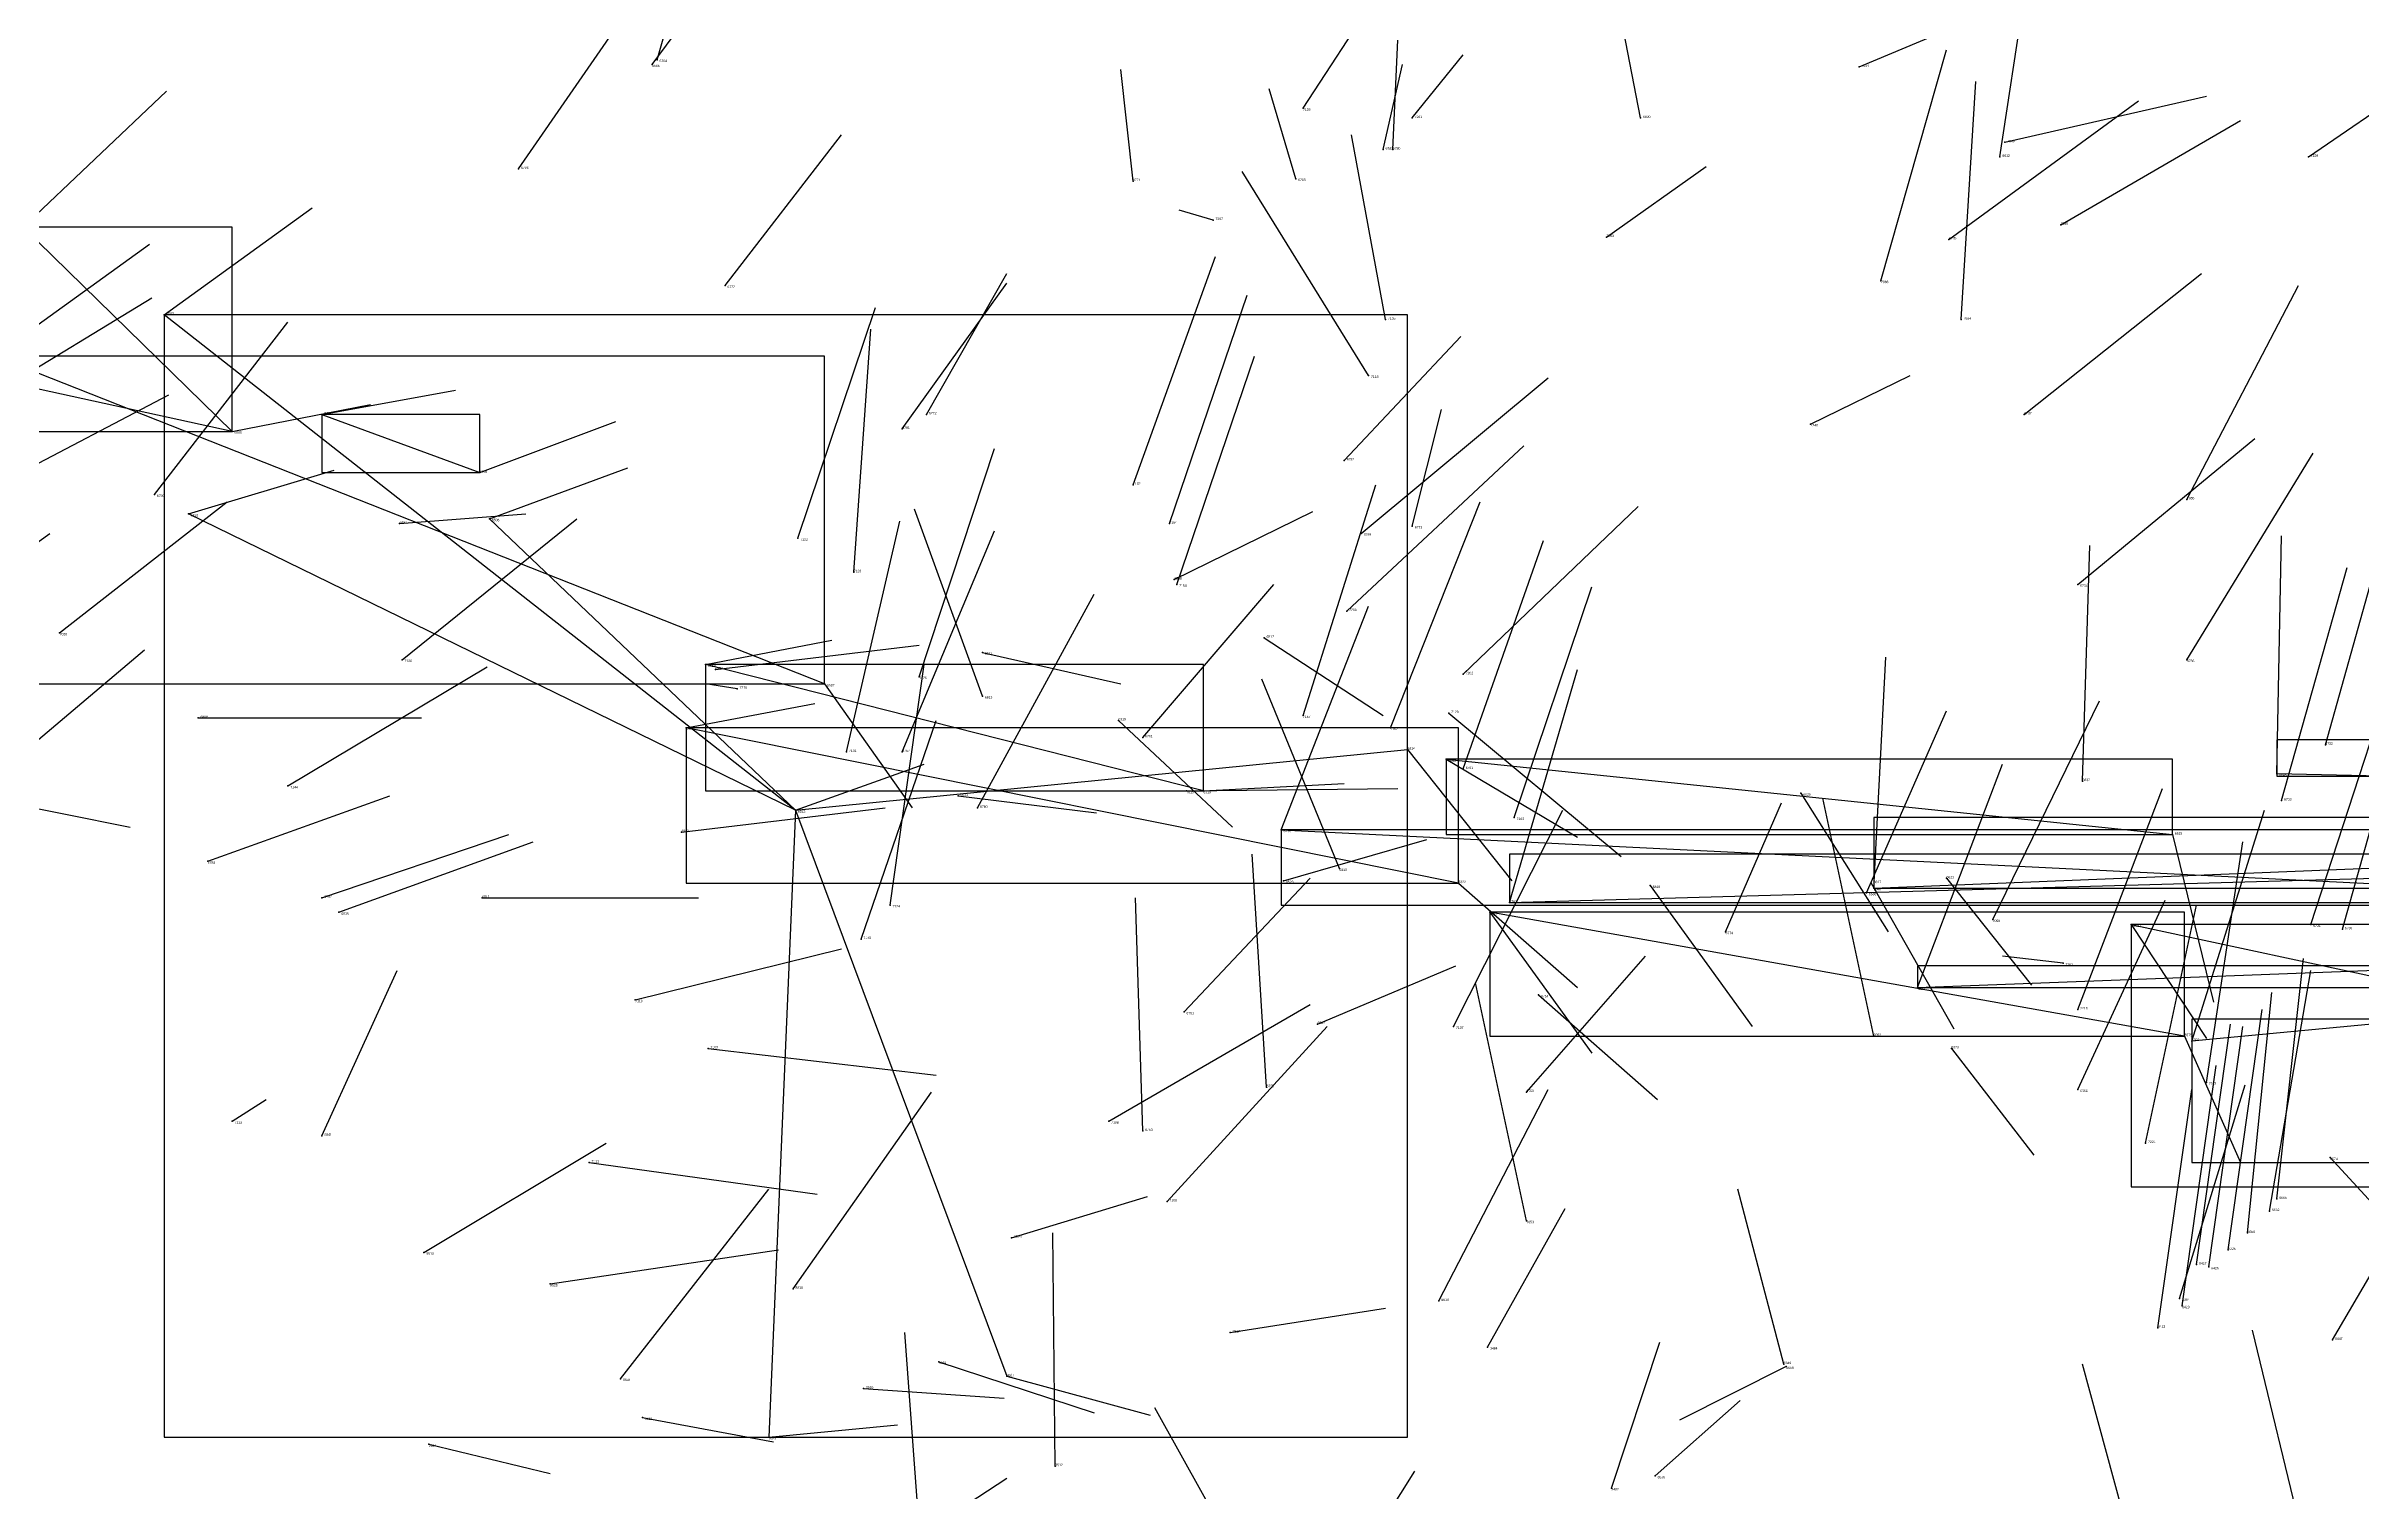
# Model space of a CAD drawing. Extents: x 59.1 to 70.8, y 600.3 to 605.1.
# Drawn here: x 63.288 to 64.242, y 603.772 to 604.368 of the extents above; entities that cross this region are included whole.
import ezdxf

# ---------------------------------------------------------------- set-up
doc = ezdxf.new("R2010")
doc.units = 0
for name, color, linetype in [('Clients', 3, 'CONTINUOUS'), ('Facilities', 3, 'CONTINUOUS'), ('Facilities_lines', 3, 'CONTINUOUS'), ('Min_max_boxes', 1, 'CONTINUOUS'), ('Normals', 1, 'CONTINUOUS'), ('Source_points', 5, 'CONTINUOUS'), ('Text', 3, 'CONTINUOUS')]:
    doc.layers.add(name, color=color, linetype=linetype)

msp = doc.modelspace()

# ---------------------------------------------------------------- linework, layer by layer
at = {"layer": 'Clients', "color": 5}
for p in [(63.337, 604.257, 456.275), (63.467, 604.192, 456.223), (63.347, 604.175, 456.273), (63.471, 604.173, 456.184), (63.56, 604.113, 456.15), (63.552, 604.087, 456.215), (63.849, 604.078, 455.977), (64.207, 604.068, 453.403), (64.164, 604.043, 455.76), (63.883, 604.011, 455.924), (64.172, 603.958, 458.227), (63.684, 603.82, 456.14), (63.586, 603.795, 456.201)]:
    msp.add_point(p, dxfattribs=at)
at = {"layer": 'Facilities', "color": 3}
for p in [(63.538, 604.36, 458.004), (63.54, 604.362, 454.995), (64.035, 604.359, 458.538), (63.806, 604.342, 459.346), (63.851, 604.338, 460.725), (63.945, 604.338, 454.614), (63.839, 604.325, 454.19), (63.843, 604.325, 454.296), (64.093, 604.322, 455.709), (64.095, 604.328, 460.177), (64.22, 604.322, 460.622), (63.483, 604.317, 454.992), (63.736, 604.312, 454.233), (63.803, 604.313, 454.188), (63.769, 604.296, 460.593), (64.118, 604.294, 460.23), (63.931, 604.289, 460.576), (64.072, 604.288, 458.435), (63.568, 604.269, 454.432), (64.044, 604.271, 459.161), (63.84, 604.255, 459.899), (64.077, 604.255, 459.234), (63.833, 604.232, 459.978), (63.402, 604.216, 456.231), (63.651, 604.216, 454.385), (64.103, 604.216, 458.369), (63.365, 604.209, 456.234), (63.641, 604.21, 454.487), (64.015, 604.212, 460.733), (63.823, 604.197, 454.555), (63.333, 604.183, 454.901), (63.736, 604.187, 459.432), (64.17, 604.181, 458.79), (63.434, 604.171, 456.145), (63.751, 604.171, 459.379), (63.851, 604.17, 454.271), (63.598, 604.165, 459.684), (63.83, 604.167, 454.137), (63.621, 604.151, 459.615), (63.753, 604.148, 456.107), (63.754, 604.146, 459.384), (64.125, 604.146, 458.335), (63.824, 604.135, 458.592), (63.294, 604.126, 460.042), (63.79, 604.124, 456.048), (63.435, 604.115, 459.877), (63.674, 604.118, 456.076), (64.17, 604.115, 458.28), (63.564, 604.111, 455.422), (63.573, 604.103, 460.753), (63.609, 604.105, 456.042), (63.648, 604.108, 459.571), (63.872, 604.109, 458.527), (63.674, 604.1, 455.953), (63.806, 604.092, 459.159), (63.866, 604.093, 459.999), (63.351, 604.091, 455.403), (63.73, 604.09, 455.997), (63.74, 604.083, 454.522), (63.842, 604.087, 459.18), (63.618, 604.077, 459.661), (63.641, 604.077, 453.323), (63.865, 604.074, 456.004), (64.227, 604.08, 458.215), (63.872, 604.07, 453.491), (64.127, 604.065, 453.504), (63.388, 604.063, 459.946), (63.664, 604.059, 456.062), (63.672, 604.054, 453.387), (63.758, 604.061, 460.06), (63.765, 604.061, 456.042), (64.011, 604.06, 455.969), (64.209, 604.057, 458.267), (63.597, 604.053, 456.14), (63.797, 604.045, 453.357), (63.893, 604.05, 459.137), (63.55, 604.044, 455.411), (63.355, 604.032, 454.87), (63.821, 604.029, 455.901), (63.402, 604.017, 454.918), (63.468, 604.017, 455.372), (63.798, 604.024, 456.103), (63.87, 604.023, 455.985), (63.949, 604.022, 455.963), (64.038, 604.019, 454.251), (64.04, 604.023, 455.929), (64.041, 604.021, 453.385), (64.071, 604.025, 455.917), (63.409, 604.011, 454.934), (63.636, 604.014, 459.641), (63.891, 604.015, 453.368), (64.09, 604.008, 458.771), (63.624, 604, 459.698), (63.98, 604.003, 454.379), (64.147, 604.006, 455.886), (64.221, 604.006, 458.197), (64.234, 604.004, 458.212), (64.119, 603.99, 460.485), (64.059, 603.98, 458.929), (63.531, 603.975, 459.617), (63.757, 603.97, 454.581), (63.903, 603.977, 455.991), (64.125, 603.971, 458.879), (63.812, 603.965, 456.178), (63.868, 603.964, 458.539), (64.041, 603.96, 462.466), (64.169, 603.96, 455.738), (63.561, 603.955, 459.868), (64.073, 603.955, 455.839), (64.178, 603.941, 458.769), (63.791, 603.939, 455.582), (63.898, 603.937, 454.622), (64.125, 603.938, 454.193), (63.365, 603.925, 460.405), (63.726, 603.925, 461.579), (63.74, 603.921, 455.626), (63.402, 603.919, 458.251), (64.153, 603.916, 458.538), (63.512, 603.908, 459.952), (64.229, 603.91, 455.698), (63.75, 603.892, 458.486), (64.207, 603.893, 458.293), (63.898, 603.884, 462.377), (64.204, 603.888, 458.179), (63.686, 603.877, 456.186), (64.195, 603.879, 458.405), (63.444, 603.871, 460.13), (64.174, 603.866, 458.544), (64.179, 603.865, 458.515), (64.187, 603.872, 458.462), (63.496, 603.858, 460.003), (63.596, 603.856, 458.51), (63.862, 603.851, 458.505), (64.167, 603.852, 459.084), (64.168, 603.849, 458.57), (63.776, 603.838, 456.096), (64.158, 603.84, 458.627), (64.23, 603.835, 459.117), (63.656, 603.826, 456.064), (63.882, 603.832, 454.578), (64.004, 603.825, 460.107), (63.525, 603.819, 458.53), (64.005, 603.824, 460.469), (63.625, 603.815, 456.162), (63.534, 603.803, 456.179), (63.446, 603.792, 456.165), (63.704, 603.783, 455.632), (63.951, 603.779, 460.886), (63.933, 603.774, 454.64)]:
    msp.add_point(p, dxfattribs=at)
at = {"layer": 'Facilities_lines', "color": 3}
for p, q in [((63.365, 604.209, 456.234), (63.279, 604.293, 456.326)), ((63.365, 604.209, 456.234), (63.117, 604.263, 456.459)), ((63.597, 604.053, 456.14), (63.337, 604.257, 456.275)), ((63.609, 604.105, 456.042), (63.267, 604.24, 456.371)), ((63.402, 604.216, 456.231), (63.467, 604.192, 456.223)), ((63.597, 604.053, 456.14), (63.347, 604.175, 456.273)), ((63.597, 604.053, 456.14), (63.471, 604.173, 456.184)), ((63.765, 604.061, 456.042), (63.56, 604.113, 456.15)), ((63.87, 604.023, 455.985), (63.552, 604.087, 456.215)), ((63.597, 604.053, 456.14), (63.849, 604.078, 455.977)), ((63.865, 604.074, 456.004), (64.164, 604.043, 455.76)), ((64.25, 604.067, 453.5), (64.207, 604.068, 453.403)), ((63.597, 604.053, 456.14), (63.586, 603.795, 456.201)), ((63.597, 604.053, 456.14), (63.684, 603.82, 456.14)), ((63.797, 604.045, 453.357), (64.424, 604.014, 453.351)), ((64.041, 604.021, 453.385), (64.763, 604.05, 453.453)), ((63.891, 604.015, 453.368), (64.604, 604.035, 453.44)), ((64.169, 603.96, 455.738), (63.883, 604.011, 455.924)), ((64.147, 604.006, 455.886), (64.649, 603.898, 455.594)), ((64.059, 603.98, 458.929), (64.297, 603.989, 459.054)), ((64.268, 603.967, 458.174), (64.172, 603.958, 458.227))]:
    msp.add_line(p, q, dxfattribs=at)
at = {"layer": 'Min_max_boxes', "color": 1}
for p, q in [((63.365, 604.293, 456.234), (63.117, 604.293, 456.234)), ((63.365, 604.293, 456.459), (63.117, 604.293, 456.459)), ((63.365, 604.209, 456.234), (63.365, 604.293, 456.234)), ((63.365, 604.209, 456.459), (63.365, 604.293, 456.459)), ((63.365, 604.293, 456.234), (63.365, 604.293, 456.459)), ((63.849, 604.257, 455.977), (63.337, 604.257, 455.977)), ((63.337, 604.257, 455.977), (63.337, 603.795, 455.977)), ((63.849, 604.257, 456.275), (63.337, 604.257, 456.275)), ((63.337, 604.257, 456.275), (63.337, 603.795, 456.275)), ((63.337, 604.257, 455.977), (63.337, 604.257, 456.275)), ((63.849, 603.795, 455.977), (63.849, 604.257, 455.977)), ((63.849, 603.795, 456.275), (63.849, 604.257, 456.275)), ((63.849, 604.257, 455.977), (63.849, 604.257, 456.275)), ((63.609, 604.24, 456.042), (63.267, 604.24, 456.042)), ((63.609, 604.24, 456.371), (63.267, 604.24, 456.371)), ((63.609, 604.105, 456.042), (63.609, 604.24, 456.042)), ((63.609, 604.105, 456.371), (63.609, 604.24, 456.371)), ((63.609, 604.24, 456.042), (63.609, 604.24, 456.371)), ((63.467, 604.216, 456.223), (63.402, 604.216, 456.223)), ((63.402, 604.216, 456.223), (63.402, 604.192, 456.223)), ((63.467, 604.216, 456.231), (63.402, 604.216, 456.231)), ((63.402, 604.216, 456.231), (63.402, 604.192, 456.231)), ((63.402, 604.216, 456.223), (63.402, 604.216, 456.231)), ((63.467, 604.192, 456.223), (63.467, 604.216, 456.223)), ((63.467, 604.192, 456.231), (63.467, 604.216, 456.231)), ((63.467, 604.216, 456.223), (63.467, 604.216, 456.231)), ((63.117, 604.209, 456.234), (63.365, 604.209, 456.234)), ((63.117, 604.209, 456.459), (63.365, 604.209, 456.459)), ((63.365, 604.209, 456.234), (63.365, 604.209, 456.459)), ((63.402, 604.192, 456.223), (63.467, 604.192, 456.223)), ((63.402, 604.192, 456.231), (63.467, 604.192, 456.231)), ((63.402, 604.192, 456.223), (63.402, 604.192, 456.231)), ((63.467, 604.192, 456.223), (63.467, 604.192, 456.231)), ((63.765, 604.113, 456.042), (63.56, 604.113, 456.042)), ((63.56, 604.113, 456.042), (63.56, 604.061, 456.042)), ((63.765, 604.113, 456.15), (63.56, 604.113, 456.15)), ((63.56, 604.113, 456.15), (63.56, 604.061, 456.15)), ((63.56, 604.113, 456.042), (63.56, 604.113, 456.15)), ((63.765, 604.061, 456.042), (63.765, 604.113, 456.042)), ((63.765, 604.061, 456.15), (63.765, 604.113, 456.15)), ((63.765, 604.113, 456.042), (63.765, 604.113, 456.15)), ((63.267, 604.105, 456.042), (63.609, 604.105, 456.042)), ((63.267, 604.105, 456.371), (63.609, 604.105, 456.371)), ((63.609, 604.105, 456.042), (63.609, 604.105, 456.371)), ((63.87, 604.087, 455.985), (63.552, 604.087, 455.985)), ((63.552, 604.087, 455.985), (63.552, 604.023, 455.985)), ((63.87, 604.087, 456.215), (63.552, 604.087, 456.215)), ((63.552, 604.087, 456.215), (63.552, 604.023, 456.215)), ((63.552, 604.087, 455.985), (63.552, 604.087, 456.215)), ((63.87, 604.023, 455.985), (63.87, 604.087, 455.985)), ((63.87, 604.023, 456.215), (63.87, 604.087, 456.215)), ((63.87, 604.087, 455.985), (63.87, 604.087, 456.215)), ((64.164, 604.074, 455.76), (63.865, 604.074, 455.76)), ((63.865, 604.074, 455.76), (63.865, 604.043, 455.76)), ((64.164, 604.074, 456.004), (63.865, 604.074, 456.004)), ((63.865, 604.074, 456.004), (63.865, 604.043, 456.004)), ((63.865, 604.074, 455.76), (63.865, 604.074, 456.004)), ((64.164, 604.043, 455.76), (64.164, 604.074, 455.76)), ((64.164, 604.043, 456.004), (64.164, 604.074, 456.004)), ((64.164, 604.074, 455.76), (64.164, 604.074, 456.004)), ((64.484, 604.082, 453.403), (64.207, 604.082, 453.403)), ((64.207, 604.082, 453.403), (64.207, 604.067, 453.403)), ((64.484, 604.082, 453.535), (64.207, 604.082, 453.535)), ((64.207, 604.082, 453.535), (64.207, 604.067, 453.535)), ((64.207, 604.082, 453.403), (64.207, 604.082, 453.535)), ((64.207, 604.067, 453.403), (64.484, 604.067, 453.403)), ((64.207, 604.067, 453.535), (64.484, 604.067, 453.535)), ((64.207, 604.067, 453.403), (64.207, 604.067, 453.535)), ((63.56, 604.061, 456.042), (63.765, 604.061, 456.042)), ((63.56, 604.061, 456.15), (63.765, 604.061, 456.15)), ((63.56, 604.061, 456.042), (63.56, 604.061, 456.15)), ((63.765, 604.061, 456.042), (63.765, 604.061, 456.15)), ((64.424, 604.045, 453.351), (63.797, 604.045, 453.351)), ((63.797, 604.045, 453.351), (63.797, 604.014, 453.351)), ((64.424, 604.045, 453.357), (63.797, 604.045, 453.357)), ((63.797, 604.045, 453.357), (63.797, 604.014, 453.357)), ((63.797, 604.045, 453.351), (63.797, 604.045, 453.357)), ((64.763, 604.05, 453.385), (64.041, 604.05, 453.385)), ((64.041, 604.05, 453.385), (64.041, 604.021, 453.385)), ((64.763, 604.05, 453.453), (64.041, 604.05, 453.453)), ((64.041, 604.05, 453.453), (64.041, 604.021, 453.453)), ((64.041, 604.05, 453.385), (64.041, 604.05, 453.453)), ((63.865, 604.043, 455.76), (64.164, 604.043, 455.76)), ((63.865, 604.043, 456.004), (64.164, 604.043, 456.004)), ((63.865, 604.043, 455.76), (63.865, 604.043, 456.004)), ((64.604, 604.035, 453.368), (63.891, 604.035, 453.368)), ((63.891, 604.035, 453.368), (63.891, 604.015, 453.368)), ((64.604, 604.035, 453.44), (63.891, 604.035, 453.44)), ((63.891, 604.035, 453.44), (63.891, 604.015, 453.44)), ((63.891, 604.035, 453.368), (63.891, 604.035, 453.44)), ((64.164, 604.043, 455.76), (64.164, 604.043, 456.004)), ((63.552, 604.023, 455.985), (63.87, 604.023, 455.985)), ((63.552, 604.023, 456.215), (63.87, 604.023, 456.215)), ((63.552, 604.023, 455.985), (63.552, 604.023, 456.215)), ((63.87, 604.023, 455.985), (63.87, 604.023, 456.215)), ((64.041, 604.021, 453.385), (64.763, 604.021, 453.385)), ((64.041, 604.021, 453.453), (64.763, 604.021, 453.453)), ((64.041, 604.021, 453.385), (64.041, 604.021, 453.453)), ((63.797, 604.014, 453.351), (64.424, 604.014, 453.351)), ((63.797, 604.014, 453.357), (64.424, 604.014, 453.357)), ((63.797, 604.014, 453.351), (63.797, 604.014, 453.357)), ((64.169, 604.011, 455.738), (63.883, 604.011, 455.738)), ((63.883, 604.011, 455.738), (63.883, 603.96, 455.738)), ((64.169, 604.011, 455.924), (63.883, 604.011, 455.924)), ((63.883, 604.011, 455.924), (63.883, 603.96, 455.924)), ((63.883, 604.011, 455.738), (63.883, 604.011, 455.924)), ((63.891, 604.015, 453.368), (64.604, 604.015, 453.368)), ((63.891, 604.015, 453.44), (64.604, 604.015, 453.44)), ((63.891, 604.015, 453.368), (63.891, 604.015, 453.44)), ((64.169, 603.96, 455.738), (64.169, 604.011, 455.738)), ((64.169, 603.96, 455.924), (64.169, 604.011, 455.924)), ((64.169, 604.011, 455.738), (64.169, 604.011, 455.924)), ((64.649, 604.006, 455.594), (64.147, 604.006, 455.594)), ((64.147, 604.006, 455.594), (64.147, 603.898, 455.594)), ((64.649, 604.006, 455.886), (64.147, 604.006, 455.886)), ((64.147, 604.006, 455.886), (64.147, 603.898, 455.886)), ((64.147, 604.006, 455.594), (64.147, 604.006, 455.886)), ((64.297, 603.989, 458.929), (64.059, 603.989, 458.929)), ((64.059, 603.989, 458.929), (64.059, 603.98, 458.929)), ((64.297, 603.989, 459.054), (64.059, 603.989, 459.054)), ((64.059, 603.989, 459.054), (64.059, 603.98, 459.054)), ((64.059, 603.989, 458.929), (64.059, 603.989, 459.054)), ((64.059, 603.98, 458.929), (64.297, 603.98, 458.929)), ((64.059, 603.98, 459.054), (64.297, 603.98, 459.054)), ((64.059, 603.98, 458.929), (64.059, 603.98, 459.054)), ((63.883, 603.96, 455.738), (64.169, 603.96, 455.738)), ((63.883, 603.96, 455.924), (64.169, 603.96, 455.924)), ((63.883, 603.96, 455.738), (63.883, 603.96, 455.924)), ((64.169, 603.96, 455.738), (64.169, 603.96, 455.924)), ((64.379, 603.967, 457.959), (64.172, 603.967, 457.959)), ((64.172, 603.967, 457.959), (64.172, 603.908, 457.959)), ((64.379, 603.967, 458.227), (64.172, 603.967, 458.227)), ((64.172, 603.967, 458.227), (64.172, 603.908, 458.227)), ((64.172, 603.967, 457.959), (64.172, 603.967, 458.227)), ((64.172, 603.908, 457.959), (64.379, 603.908, 457.959)), ((64.172, 603.908, 458.227), (64.379, 603.908, 458.227)), ((64.172, 603.908, 457.959), (64.172, 603.908, 458.227)), ((64.147, 603.898, 455.594), (64.649, 603.898, 455.594)), ((64.147, 603.898, 455.886), (64.649, 603.898, 455.886)), ((64.147, 603.898, 455.594), (64.147, 603.898, 455.886)), ((63.337, 603.795, 455.977), (63.849, 603.795, 455.977)), ((63.337, 603.795, 456.275), (63.849, 603.795, 456.275)), ((63.337, 603.795, 455.977), (63.337, 603.795, 456.275)), ((63.849, 603.795, 455.977), (63.849, 603.795, 456.275))]:
    msp.add_line(p, q, dxfattribs=at)
at = {"layer": 'Normals', "color": 1}
for p, q in [((63.54, 604.362, 454.995), (63.565, 604.45, 455.036)), ((63.538, 604.36, 458.004), (63.595, 604.437, 457.976)), ((63.806, 604.342, 459.346), (63.859, 604.423, 459.371)), ((64.093, 604.322, 455.709), (64.108, 604.421, 455.706)), ((63.945, 604.338, 454.614), (63.933, 604.4, 454.691)), ((63.483, 604.317, 454.992), (63.534, 604.391, 455.035)), ((64.035, 604.359, 458.538), (64.123, 604.396, 458.569)), ((63.843, 604.325, 454.296), (63.845, 604.37, 454.385)), ((63.839, 604.325, 454.19), (63.847, 604.36, 454.283)), ((63.851, 604.338, 460.725), (63.872, 604.364, 460.819)), ((64.044, 604.271, 459.161), (64.071, 604.366, 459.178)), ((64.22, 604.322, 460.622), (64.274, 604.359, 460.698)), ((63.736, 604.312, 454.233), (63.731, 604.358, 454.322)), ((63.803, 604.313, 454.188), (63.792, 604.35, 454.28)), ((64.077, 604.255, 459.234), (64.083, 604.353, 459.215)), ((63.279, 604.293, 456.326), (63.338, 604.349, 456.384)), ((64.072, 604.288, 458.435), (64.15, 604.345, 458.462)), ((64.095, 604.328, 460.177), (64.178, 604.347, 460.23)), ((63.568, 604.269, 454.432), (63.616, 604.331, 454.494)), ((63.84, 604.255, 459.899), (63.826, 604.331, 459.835)), ((64.118, 604.294, 460.23), (64.192, 604.337, 460.282)), ((63.833, 604.232, 459.978), (63.781, 604.316, 459.965)), ((63.931, 604.289, 460.576), (63.972, 604.318, 460.662)), ((63.337, 604.257, 456.275), (63.398, 604.301, 456.342)), ((63.769, 604.296, 460.593), (63.755, 604.3, 460.692)), ((63.267, 604.24, 456.371), (63.331, 604.286, 456.433)), ((63.651, 604.216, 454.385), (63.684, 604.274, 454.46)), ((63.736, 604.187, 459.432), (63.77, 604.281, 459.442)), ((64.103, 604.216, 458.369), (64.176, 604.274, 458.406)), ((63.268, 604.225, 456.314), (63.332, 604.264, 456.381)), ((63.641, 604.21, 454.487), (63.684, 604.27, 454.555)), ((63.751, 604.171, 459.379), (63.783, 604.265, 459.389)), ((64.17, 604.181, 458.79), (64.216, 604.269, 458.78)), ((63.598, 604.165, 459.684), (63.63, 604.26, 459.68)), ((63.333, 604.183, 454.901), (63.388, 604.254, 454.946)), ((63.621, 604.151, 459.615), (63.628, 604.251, 459.615)), ((63.823, 604.197, 454.555), (63.871, 604.248, 454.627)), ((63.754, 604.146, 459.384), (63.786, 604.24, 459.394)), ((63.402, 604.216, 456.231), (63.457, 604.226, 456.314)), ((63.83, 604.167, 454.137), (63.907, 604.231, 454.136)), ((64.015, 604.212, 460.733), (64.056, 604.232, 460.822)), ((63.274, 604.19, 456.304), (63.339, 604.224, 456.372)), ((63.365, 604.209, 456.234), (63.422, 604.22, 456.316)), ((63.851, 604.17, 454.271), (63.863, 604.218, 454.358)), ((63.467, 604.192, 456.223), (63.523, 604.213, 456.303)), ((63.648, 604.108, 459.571), (63.679, 604.202, 459.586)), ((63.824, 604.135, 458.592), (63.897, 604.203, 458.597)), ((64.125, 604.146, 458.335), (64.198, 604.206, 458.367)), ((64.17, 604.115, 458.28), (64.222, 604.2, 458.289)), ((63.347, 604.175, 456.273), (63.407, 604.193, 456.351)), ((63.471, 604.173, 456.184), (63.528, 604.194, 456.264)), ((63.294, 604.126, 460.042), (63.363, 604.18, 460.09)), ((63.806, 604.092, 459.159), (63.836, 604.187, 459.153)), ((63.842, 604.087, 459.18), (63.879, 604.18, 459.18)), ((63.872, 604.109, 458.527), (63.944, 604.178, 458.537)), ((63.434, 604.171, 456.145), (63.486, 604.175, 456.23)), ((63.435, 604.115, 459.877), (63.507, 604.173, 459.915)), ((63.618, 604.077, 459.661), (63.64, 604.172, 459.683)), ((63.674, 604.1, 455.953), (63.646, 604.177, 455.896)), ((63.753, 604.148, 456.107), (63.81, 604.176, 456.184)), ((64.227, 604.08, 458.215), (64.254, 604.176, 458.215)), ((63.223, 604.119, 456.458), (63.29, 604.167, 456.514)), ((63.641, 604.077, 453.323), (63.679, 604.168, 453.306)), ((63.872, 604.07, 453.491), (63.905, 604.164, 453.484)), ((64.127, 604.065, 453.504), (64.13, 604.162, 453.48)), ((64.207, 604.068, 453.403), (64.209, 604.166, 453.383)), ((64.209, 604.057, 458.267), (64.236, 604.153, 458.269)), ((63.672, 604.054, 453.387), (63.72, 604.142, 453.388)), ((63.74, 604.083, 454.522), (63.794, 604.146, 454.578)), ((63.893, 604.05, 459.137), (63.925, 604.145, 459.139)), ((63.797, 604.045, 453.357), (63.833, 604.137, 453.343)), ((63.56, 604.113, 456.15), (63.612, 604.123, 456.235)), ((63.564, 604.111, 455.422), (63.648, 604.121, 455.369)), ((63.79, 604.124, 456.048), (63.839, 604.092, 456.129)), ((63.265, 604.065, 460.033), (63.329, 604.119, 460.087)), ((63.388, 604.063, 459.946), (63.47, 604.112, 459.974)), ((63.636, 604.014, 459.641), (63.65, 604.113, 459.65)), ((63.674, 604.118, 456.076), (63.731, 604.105, 456.158)), ((64.041, 604.021, 453.385), (64.046, 604.116, 453.354)), ((63.573, 604.103, 460.753), (63.56, 604.105, 460.852)), ((63.609, 604.105, 456.042), (63.645, 604.054, 456.12)), ((63.821, 604.029, 455.901), (63.789, 604.107, 455.847)), ((63.891, 604.015, 453.368), (63.919, 604.111, 453.36)), ((63.552, 604.087, 456.215), (63.605, 604.097, 456.3)), ((63.866, 604.093, 459.999), (63.937, 604.034, 459.961)), ((64.038, 604.019, 454.251), (64.071, 604.094, 454.308)), ((64.09, 604.008, 458.771), (64.134, 604.098, 458.771)), ((64.221, 604.006, 458.197), (64.252, 604.101, 458.198)), ((64.234, 604.004, 458.212), (64.261, 604.1, 458.212)), ((63.351, 604.091, 455.403), (63.443, 604.091, 455.364)), ((63.624, 604, 459.698), (63.655, 604.09, 459.729)), ((63.73, 604.09, 455.997), (63.777, 604.046, 456.073)), ((63.849, 604.078, 455.977), (63.892, 604.024, 456.05)), ((63.865, 604.074, 456.004), (63.919, 604.042, 456.082)), ((63.597, 604.053, 456.14), (63.65, 604.072, 456.223)), ((63.765, 604.061, 456.042), (63.823, 604.064, 456.124)), ((64.059, 603.98, 458.929), (64.094, 604.072, 458.911)), ((63.254, 604.06, 460.247), (63.323, 604.046, 460.318)), ((63.355, 604.032, 454.87), (63.43, 604.059, 454.93)), ((63.55, 604.044, 455.411), (63.634, 604.054, 455.358)), ((63.664, 604.059, 456.062), (63.721, 604.052, 456.144)), ((63.758, 604.061, 460.06), (63.845, 604.062, 460.011)), ((63.98, 604.003, 454.379), (64.003, 604.056, 454.46)), ((64.011, 604.06, 455.969), (64.047, 604.003, 456.043)), ((64.041, 603.96, 462.466), (64.02, 604.058, 462.464)), ((64.125, 603.971, 458.879), (64.16, 604.062, 458.858)), ((63.868, 603.964, 458.539), (63.913, 604.053, 458.532)), ((64.172, 603.958, 458.227), (64.202, 604.053, 458.233)), ((63.402, 604.017, 454.918), (63.479, 604.043, 454.976)), ((63.409, 604.011, 454.934), (63.489, 604.04, 454.987)), ((63.791, 603.939, 455.582), (63.785, 604.035, 455.556)), ((63.798, 604.024, 456.103), (63.857, 604.041, 456.182)), ((64.164, 604.043, 455.76), (64.181, 603.974, 455.831)), ((64.178, 603.941, 458.769), (64.193, 604.04, 458.768)), ((63.468, 604.017, 455.372), (63.557, 604.017, 455.327)), ((63.74, 603.921, 455.626), (63.737, 604.017, 455.598)), ((63.757, 603.97, 454.581), (63.809, 604.025, 454.646)), ((63.87, 604.023, 455.985), (63.919, 603.98, 456.06)), ((63.949, 604.022, 455.963), (63.991, 603.964, 456.033)), ((64.04, 604.023, 455.929), (64.074, 603.963, 456.002)), ((64.071, 604.025, 455.917), (64.106, 603.981, 456)), ((64.125, 603.938, 454.193), (64.161, 604.016, 454.243)), ((63.883, 604.011, 455.924), (63.925, 603.953, 455.994)), ((64.153, 603.916, 458.538), (64.174, 604.014, 458.537)), ((64.147, 604.006, 455.886), (64.178, 603.959, 455.969)), ((63.531, 603.975, 459.617), (63.616, 603.996, 459.666)), ((63.812, 603.965, 456.178), (63.869, 603.989, 456.256)), ((63.898, 603.937, 454.622), (63.947, 603.993, 454.689)), ((64.119, 603.99, 460.485), (64.094, 603.993, 460.582)), ((64.207, 603.893, 458.293), (64.218, 603.992, 458.295)), ((63.402, 603.919, 458.251), (63.433, 603.987, 458.184)), ((63.898, 603.884, 462.377), (63.877, 603.982, 462.381)), ((64.195, 603.879, 458.405), (64.205, 603.978, 458.407)), ((64.204, 603.888, 458.179), (64.221, 603.987, 458.178)), ((63.726, 603.925, 461.579), (63.809, 603.973, 461.609)), ((63.903, 603.977, 455.991), (63.952, 603.934, 456.066)), ((64.187, 603.872, 458.462), (64.201, 603.971, 458.462)), ((63.75, 603.892, 458.486), (63.816, 603.964, 458.506)), ((64.169, 603.96, 455.738), (64.192, 603.908, 455.82)), ((64.174, 603.866, 458.544), (64.188, 603.965, 458.544)), ((64.179, 603.865, 458.515), (64.193, 603.964, 458.515)), ((63.561, 603.955, 459.868), (63.655, 603.944, 459.9)), ((64.073, 603.955, 455.839), (64.107, 603.911, 455.922)), ((64.167, 603.852, 459.084), (64.194, 603.94, 459.045)), ((64.168, 603.849, 458.57), (64.182, 603.948, 458.569)), ((63.365, 603.925, 460.405), (63.379, 603.934, 460.504)), ((63.596, 603.856, 458.51), (63.653, 603.937, 458.522)), ((63.862, 603.851, 458.505), (63.907, 603.938, 458.523)), ((64.158, 603.84, 458.627), (64.172, 603.938, 458.64)), ((63.444, 603.871, 460.13), (63.519, 603.916, 460.178)), ((64.23, 603.835, 459.117), (64.275, 603.912, 459.073)), ((63.512, 603.908, 459.952), (63.606, 603.895, 459.984)), ((64.229, 603.91, 455.698), (64.263, 603.873, 455.784)), ((63.525, 603.819, 458.53), (63.586, 603.897, 458.541)), ((63.686, 603.877, 456.186), (63.742, 603.894, 456.267)), ((64.004, 603.825, 460.107), (63.985, 603.897, 460.173)), ((63.882, 603.832, 454.578), (63.914, 603.889, 454.654)), ((63.704, 603.783, 455.632), (63.703, 603.879, 455.604)), ((63.496, 603.858, 460.003), (63.59, 603.872, 460.034)), ((63.776, 603.838, 456.096), (63.84, 603.848, 456.172)), ((63.649, 603.743, 455.66), (63.642, 603.838, 455.628)), ((64.22, 603.744, 457.35), (64.197, 603.839, 457.328)), ((63.656, 603.826, 456.064), (63.72, 603.805, 456.138)), ((63.933, 603.774, 454.64), (63.953, 603.834, 454.717)), ((64.152, 603.733, 457.216), (64.127, 603.825, 457.187)), ((63.684, 603.82, 456.14), (63.743, 603.804, 456.219)), ((64.005, 603.824, 460.469), (63.961, 603.802, 460.556)), ((63.625, 603.815, 456.162), (63.683, 603.811, 456.244)), ((63.793, 603.721, 462.412), (63.745, 603.807, 462.395)), ((63.951, 603.779, 460.886), (63.986, 603.81, 460.974)), ((63.534, 603.803, 456.179), (63.588, 603.793, 456.263)), ((63.586, 603.795, 456.201), (63.639, 603.8, 456.286)), ((63.446, 603.792, 456.165), (63.496, 603.78, 456.251)), ((63.612, 603.731, 455.423), (63.684, 603.778, 455.373)), ((63.81, 603.714, 455.601), (63.852, 603.781, 455.54))]:
    msp.add_line(p, q, dxfattribs=at)
at = {"layer": 'Source_points', "color": 5}
for p in [(63.538, 604.36, 458.004), (63.54, 604.362, 454.995), (64.035, 604.359, 458.538), (63.806, 604.342, 459.346), (63.851, 604.338, 460.725), (63.945, 604.338, 454.614), (63.839, 604.325, 454.19), (63.843, 604.325, 454.296), (64.093, 604.322, 455.709), (64.095, 604.328, 460.177), (64.22, 604.322, 460.622), (63.483, 604.317, 454.992), (63.736, 604.312, 454.233), (63.803, 604.313, 454.188), (63.769, 604.296, 460.593), (64.118, 604.294, 460.23), (63.931, 604.289, 460.576), (64.072, 604.288, 458.435), (63.568, 604.269, 454.432), (64.044, 604.271, 459.161), (63.337, 604.257, 456.275), (63.84, 604.255, 459.899), (64.077, 604.255, 459.234), (63.833, 604.232, 459.978), (63.402, 604.216, 456.231), (63.651, 604.216, 454.385), (64.103, 604.216, 458.369), (63.365, 604.209, 456.234), (63.641, 604.21, 454.487), (64.015, 604.212, 460.733), (63.823, 604.197, 454.555), (63.467, 604.192, 456.223), (63.333, 604.183, 454.901), (63.736, 604.187, 459.432), (64.17, 604.181, 458.79), (63.347, 604.175, 456.273), (63.434, 604.171, 456.145), (63.471, 604.173, 456.184), (63.751, 604.171, 459.379), (63.851, 604.17, 454.271), (63.598, 604.165, 459.684), (63.83, 604.167, 454.137), (63.621, 604.151, 459.615), (63.753, 604.148, 456.107), (63.754, 604.146, 459.384), (64.125, 604.146, 458.335), (63.824, 604.135, 458.592), (63.294, 604.126, 460.042), (63.79, 604.124, 456.048), (63.435, 604.115, 459.877), (63.56, 604.113, 456.15), (63.674, 604.118, 456.076), (64.17, 604.115, 458.28), (63.564, 604.111, 455.422), (63.573, 604.103, 460.753), (63.609, 604.105, 456.042), (63.648, 604.108, 459.571), (63.872, 604.109, 458.527), (63.674, 604.1, 455.953), (63.806, 604.092, 459.159), (63.866, 604.093, 459.999), (63.351, 604.091, 455.403), (63.552, 604.087, 456.215), (63.73, 604.09, 455.997), (63.74, 604.083, 454.522), (63.842, 604.087, 459.18), (63.618, 604.077, 459.661), (63.641, 604.077, 453.323), (63.849, 604.078, 455.977), (63.865, 604.074, 456.004), (64.227, 604.08, 458.215), (63.872, 604.07, 453.491), (64.127, 604.065, 453.504), (64.207, 604.068, 453.403), (63.388, 604.063, 459.946), (63.664, 604.059, 456.062), (63.672, 604.054, 453.387), (63.758, 604.061, 460.06), (63.765, 604.061, 456.042), (64.011, 604.06, 455.969), (64.209, 604.057, 458.267), (63.597, 604.053, 456.14), (63.797, 604.045, 453.357), (63.893, 604.05, 459.137), (63.55, 604.044, 455.411), (64.164, 604.043, 455.76), (63.355, 604.032, 454.87), (63.821, 604.029, 455.901), (63.402, 604.017, 454.918), (63.468, 604.017, 455.372), (63.798, 604.024, 456.103), (63.87, 604.023, 455.985), (63.949, 604.022, 455.963), (64.038, 604.019, 454.251), (64.04, 604.023, 455.929), (64.041, 604.021, 453.385), (64.071, 604.025, 455.917), (63.409, 604.011, 454.934), (63.636, 604.014, 459.641), (63.883, 604.011, 455.924), (63.891, 604.015, 453.368), (64.09, 604.008, 458.771), (63.624, 604, 459.698), (63.98, 604.003, 454.379), (64.147, 604.006, 455.886), (64.221, 604.006, 458.197), (64.234, 604.004, 458.212), (64.119, 603.99, 460.485), (64.059, 603.98, 458.929), (63.531, 603.975, 459.617), (63.757, 603.97, 454.581), (63.903, 603.977, 455.991), (64.125, 603.971, 458.879), (63.812, 603.965, 456.178), (63.868, 603.964, 458.539), (64.041, 603.96, 462.466), (64.169, 603.96, 455.738), (63.561, 603.955, 459.868), (64.073, 603.955, 455.839), (64.172, 603.958, 458.227), (64.178, 603.941, 458.769), (63.791, 603.939, 455.582), (63.898, 603.937, 454.622), (64.125, 603.938, 454.193), (63.365, 603.925, 460.405), (63.726, 603.925, 461.579), (63.74, 603.921, 455.626), (63.402, 603.919, 458.251), (64.153, 603.916, 458.538), (63.512, 603.908, 459.952), (64.229, 603.91, 455.698), (63.75, 603.892, 458.486), (64.207, 603.893, 458.293), (63.898, 603.884, 462.377), (64.204, 603.888, 458.179), (63.686, 603.877, 456.186), (64.195, 603.879, 458.405), (63.444, 603.871, 460.13), (64.174, 603.866, 458.544), (64.179, 603.865, 458.515), (64.187, 603.872, 458.462), (63.496, 603.858, 460.003), (63.596, 603.856, 458.51), (63.862, 603.851, 458.505), (64.167, 603.852, 459.084), (64.168, 603.849, 458.57), (63.776, 603.838, 456.096), (64.158, 603.84, 458.627), (64.23, 603.835, 459.117), (63.656, 603.826, 456.064), (63.882, 603.832, 454.578), (64.004, 603.825, 460.107), (63.525, 603.819, 458.53), (63.684, 603.82, 456.14), (64.005, 603.824, 460.469), (63.625, 603.815, 456.162), (63.534, 603.803, 456.179), (63.446, 603.792, 456.165), (63.586, 603.795, 456.201), (63.704, 603.783, 455.632), (63.951, 603.779, 460.886), (63.933, 603.774, 454.64)]:
    msp.add_point(p, dxfattribs=at)

# ---------------------------------------------------------------- texts
at = {"layer": 'Text', "color": 3}
for s, p in [('6565', (63.538, 604.359, 458.004)), ('6794', (63.541, 604.361, 454.995)), ('7054', (64.036, 604.359, 458.538)), ('7125', (63.806, 604.341, 459.346)), ('7261', (63.852, 604.338, 460.725)), ('6800', (63.946, 604.338, 454.614)), ('6782', (63.84, 604.325, 454.19)), ('6780', (63.843, 604.325, 454.296)), ('6612', (64.094, 604.322, 455.709)), ('7049', (64.096, 604.328, 460.177)), ('7229', (64.221, 604.322, 460.622)), ('6796', (63.484, 604.317, 454.992)), ('6771', (63.736, 604.312, 454.233)), ('6793', (63.804, 604.312, 454.188)), ('7267', (63.77, 604.296, 460.593)), ('7050', (64.118, 604.294, 460.23)), ('7263', (63.931, 604.289, 460.576)), ('6735', (64.072, 604.288, 458.435)), ('6777', (63.569, 604.268, 454.432)), ('7066', (64.044, 604.27, 459.161)), ('6503', (63.338, 604.257, 456.275)), ('7135', (63.841, 604.255, 459.899)), ('7064', (64.078, 604.255, 459.234)), ('7118', (63.834, 604.231, 459.978)), ('6487', (63.403, 604.216, 456.231)), ('6772', (63.652, 604.216, 454.385)), ('6737', (64.103, 604.216, 458.369)), ('6505', (63.366, 604.208, 456.234)), ('6781', (63.641, 604.21, 454.487)), ('7240', (64.015, 604.211, 460.733)), ('6792', (63.824, 604.197, 454.555)), ('6488', (63.467, 604.192, 456.223)), ('7162', (63.736, 604.187, 459.432)), ('6790', (63.334, 604.182, 454.901)), ('7055', (64.17, 604.181, 458.79)), ('6491', (63.348, 604.174, 456.273)), ('6482', (63.434, 604.171, 456.145)), ('6506', (63.472, 604.172, 456.184)), ('7164', (63.751, 604.171, 459.379)), ('6773', (63.852, 604.169, 454.271)), ('7122', (63.599, 604.164, 459.684)), ('6799', (63.831, 604.166, 454.137)), ('7128', (63.621, 604.151, 459.615)), ('6508', (63.753, 604.148, 456.107)), ('7154', (63.755, 604.145, 459.384)), ('6734', (64.126, 604.145, 458.335)), ('7200', (63.825, 604.135, 458.592)), ('7020', (63.294, 604.125, 460.042)), ('6517', (63.791, 604.124, 456.048)), ('7136', (63.436, 604.114, 459.877)), ('6518', (63.561, 604.112, 456.15)), ('6824', (63.564, 604.111, 455.422)), ('6511', (63.675, 604.117, 456.076)), ('6736', (64.17, 604.114, 458.28)), ('7270', (63.574, 604.103, 460.753)), ('6507', (63.61, 604.104, 456.042)), ('7126', (63.648, 604.107, 459.571)), ('7202', (63.873, 604.109, 458.527)), ('6808', (63.352, 604.091, 455.403)), ('6813', (63.675, 604.099, 455.953)), ('7157', (63.806, 604.091, 459.159)), ('7129', (63.867, 604.093, 459.999)), ('6522', (63.552, 604.086, 456.215)), ('6819', (63.73, 604.09, 455.997)), ('6791', (63.741, 604.083, 454.522)), ('7167', (63.842, 604.086, 459.18)), ('7131', (63.619, 604.077, 459.661)), ('6757', (63.641, 604.077, 453.323)), ('6814', (63.849, 604.078, 455.977)), ('6512', (63.866, 604.073, 456.004)), ('6732', (64.227, 604.08, 458.215)), ('6761', (63.873, 604.07, 453.491)), ('6637', (64.127, 604.065, 453.504)), ('6645', (64.208, 604.067, 453.403)), ('7144', (63.389, 604.062, 459.946)), ('6521', (63.665, 604.059, 456.062)), ('6760', (63.673, 604.054, 453.387)), ('7015', (63.758, 604.06, 460.06)), ('6519', (63.765, 604.06, 456.042)), ('6620', (64.012, 604.059, 455.969)), ('6733', (64.21, 604.057, 458.267)), ('6812', (63.55, 604.044, 455.411)), ('6513', (63.598, 604.052, 456.14)), ('6758', (63.798, 604.044, 453.357)), ('7165', (63.894, 604.049, 459.137)), ('6615', (64.165, 604.043, 455.76)), ('6784', (63.355, 604.031, 454.87)), ('6810', (63.821, 604.028, 455.901)), ('6621', (64.071, 604.025, 455.917)), ('6797', (63.403, 604.017, 454.918)), ('6811', (63.468, 604.017, 455.372)), ('6523', (63.799, 604.023, 456.103)), ('6822', (63.87, 604.023, 455.985)), ('6762', (63.891, 604.015, 453.368)), ('6818', (63.95, 604.021, 455.963)), ('6586', (64.039, 604.018, 454.251)), ('6617', (64.041, 604.023, 455.929)), ('6640', (64.041, 604.02, 453.385)), ('6816', (63.41, 604.01, 454.934)), ('7124', (63.637, 604.013, 459.641)), ('6817', (63.883, 604.01, 455.924)), ('7058', (64.09, 604.007, 458.771)), ('7143', (63.625, 604, 459.698)), ('6774', (63.98, 604.002, 454.379)), ('6622', (64.148, 604.005, 455.886)), ('6731', (64.222, 604.005, 458.197)), ('6730', (64.235, 604.004, 458.212)), ('7161', (64.12, 603.989, 460.485)), ('7212', (64.059, 603.979, 458.929)), ('7110', (63.531, 603.974, 459.617)), ('6751', (63.758, 603.969, 454.581)), ('6754', (63.904, 603.976, 455.991)), ('7218', (64.126, 603.971, 458.879)), ('6827', (63.812, 603.965, 456.178)), ('7107', (63.869, 603.963, 458.539)), ('7052', (64.041, 603.96, 462.466)), ('6575', (64.169, 603.96, 455.738)), ('6659', (64.172, 603.958, 458.227)), ('7109', (63.562, 603.955, 459.868)), ('6579', (64.073, 603.955, 455.839)), ('6755', (63.791, 603.939, 455.582)), ('7213', (64.179, 603.94, 458.769)), ('6750', (63.898, 603.937, 454.622)), ('6566', (64.126, 603.937, 454.193)), ('7113', (63.366, 603.924, 460.405)), ('7108', (63.727, 603.924, 461.579)), ('6753', (63.741, 603.921, 455.626)), ('6841', (63.403, 603.919, 458.251)), ('7221', (64.154, 603.916, 458.538)), ('7111', (63.513, 603.908, 459.952)), ('6574', (64.229, 603.909, 455.698)), ('7106', (63.751, 603.892, 458.486)), ('6665', (64.208, 603.893, 458.293)), ('7053', (63.898, 603.883, 462.377)), ('6662', (64.205, 603.888, 458.179)), ('6826', (63.687, 603.877, 456.186)), ('7225', (64.187, 603.872, 458.462)), ('6658', (64.195, 603.879, 458.405)), ('8518', (63.445, 603.87, 460.13)), ('8427', (64.175, 603.866, 458.544)), ('8426', (64.18, 603.864, 458.515)), ('8529', (63.496, 603.857, 460.003)), ('8638', (63.597, 603.856, 458.51)), ('8639', (63.863, 603.851, 458.505)), ('8394', (64.168, 603.851, 459.084)), ('8423', (64.168, 603.848, 458.57)), ('3617', (63.777, 603.838, 456.096)), ('8413', (64.158, 603.84, 458.627)), ('8447', (64.231, 603.835, 459.117)), ('3629', (63.656, 603.825, 456.064)), ('3484', (63.883, 603.831, 454.578)), ('8649', (64.004, 603.825, 460.107)), ('8641', (63.526, 603.818, 458.53)), ('3616', (63.626, 603.815, 456.162)), ('3627', (63.684, 603.82, 456.14)), ('8659', (64.005, 603.823, 460.469)), ('3612', (63.535, 603.802, 456.179)), ('3614', (63.446, 603.791, 456.165)), ('3625', (63.586, 603.794, 456.201)), ('3512', (63.704, 603.783, 455.632)), ('8550', (63.952, 603.778, 460.886)), ('3482', (63.933, 603.773, 454.64))]:
    msp.add_text(s, height=0.001, dxfattribs=at).set_placement(p)

doc.saveas('drawing.dxf')
